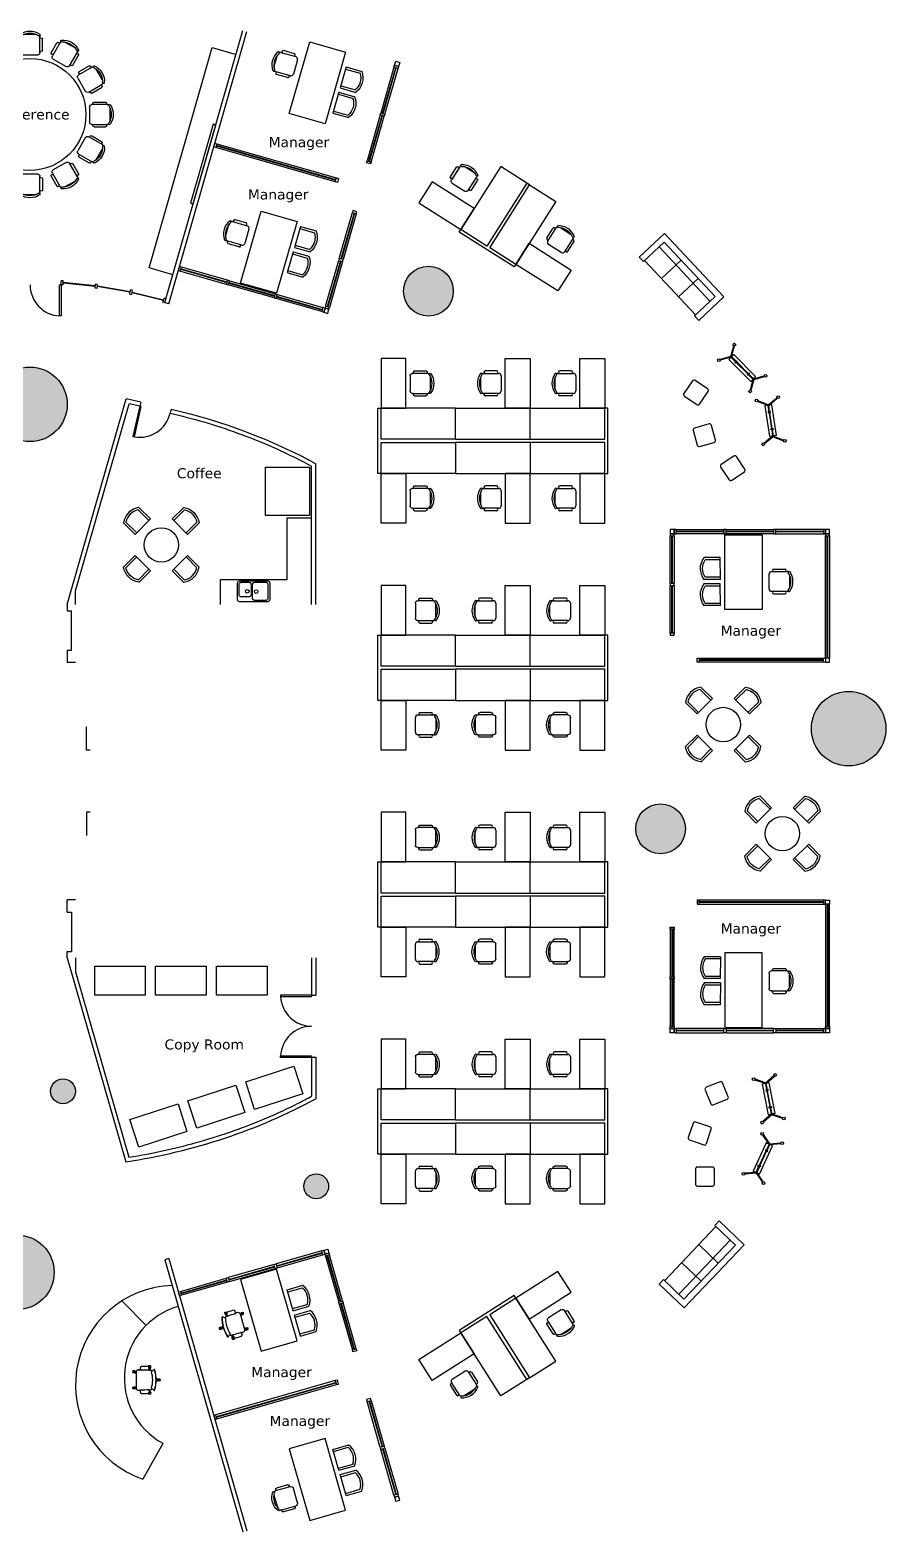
# Model space of a CAD drawing. Header units: inches. Extents: x -869 to 827, y -725 to 725.
# Drawn here: x 0 to 827, y -725 to 725 of the extents above; entities that cross this region are included whole.
import ezdxf
from ezdxf.enums import TextEntityAlignment as Align

# ---------------------------------------------------------------- set-up
doc = ezdxf.new("R2010")
doc.units = ezdxf.units.IN
doc.header["$LTSCALE"] = 48
doc.header["$MEASUREMENT"] = 0
doc.header["$PDMODE"] = 1
doc.layers.get('0').update_dxf_attribs({"linetype": 'CONTINUOUS'})
for name, color, linetype in [('A-door', 3, 'CONTINUOUS'), ('A-eqpt', 181, 'CONTINUOUS'), ('A-flor-patn', 5, 'CONTINUOUS'), ('A-FURN-HAWORTH-ATT', 7, 'CONTINUOUS'), ('A-FURN-P-SEAT', 12, 'CONTINUOUS'), ('A-FURN-P-SEAT-TEXT', 12, 'CONTINUOUS'), ('A-FURN-P-SEAT-TEXT2', 12, 'CONTINUOUS'), ('A-mlwk', 30, 'CONTINUOUS'), ('A-note', 7, 'CONTINUOUS'), ('A-plbg-fixt', 3, 'CONTINUOUS'), ('A-wall', 1, 'CONTINUOUS'), ('Equipment', 8, 'CONTINUOUS')]:
    doc.layers.add(name, color=color, linetype=linetype)
for name, color, linetype, true_color in [('A-flor-fill', 7, 'CONTINUOUS', 0xe8eafd), ('A-furn', 7, 'CONTINUOUS', 0x007300), ('A-furn-glass', 7, 'CONTINUOUS', 0x009494), ('A-furn-syst', 7, 'CONTINUOUS', 0x850000)]:
    doc.layers.add(name, color=color, linetype=linetype, true_color=true_color)
doc.styles.add('0', font='TXT.SHX')
doc.styles.get("Standard").update_dxf_attribs({"font": 'verdana.ttf'})
doc.styles.add('Title', font='verdana.ttf')

# ---------------------------------------------------------------- blocks, each defined once
blk = doc.blocks.new('OfficeChair')
at = {"color": 0}
for p, q in [((-12, 4.4), (-12, 15.4)), ((-9.6, 2.4), (-9.6, 17.4)), ((-6, 19.8), (6, 19.8)), ((9.6, 17.4), (9.6, 2.4)), ((12, 4.4), (12, 15.4)), ((7.2, 0), (-7.2, 0))]:
    blk.add_line(p, q, dxfattribs=at)
for centre, radius, start, end in [((-10.8, 15.4), 1.2, 0, 180), ((-8.9, 19.2), 0.863, 126.1745, 306.1745), ((-7.2, 17.4), 2.4, 153.7164, 180), ((0, 7), 16, 53.8255, 126.1745), ((0, 5.3), 15.7, 57.5758, 122.4242), ((8.9, 19.2), 0.863, 233.8255, 53.8255), ((7.2, 17.4), 2.4, 0, 26.2836), ((10.8, 15.4), 1.2, 0, 180), ((-10.8, 4.4), 1.2, 180, 0), ((-7.2, 2.4), 2.4, 180, 270), ((7.2, 2.4), 2.4, 270, 0), ((10.8, 4.4), 1.2, 180, 0)]:
    blk.add_arc(centre, radius, start, end, dxfattribs=at)
blk = doc.blocks.new('CoffeeChair')
at = {"linetype": 'Continuous'}
for p, q in [((-10.5, 0), (-10.5, 15.8)), ((-8.4, 0), (-8.4, 14.7)), ((8.4, 0), (8.4, 14.7)), ((10.5, 0), (10.5, 15.8)), ((10.5, 0), (-10.5, 0))]:
    blk.add_line(p, q, dxfattribs=at)
for radius, start, end in [(17.5, 53.2508, 126.7494), (15.4, 57.0637, 122.9369)]:
    blk.add_arc((0, 1.7), radius, start, end, dxfattribs=at)
blk = doc.blocks.new('Sink')
for points in [[(-13, 20.5), (13, 20.5), (13.6, 20.4), (14.2, 20.2), (14.8, 19.8), (15.2, 19.2), (15.4, 18.6), (15.5, 18), (15.5, 2.5), (15.4, 1.9), (15.2, 1.2), (14.8, 0.7), (14.2, 0.3), (13.6, 0.1), (13, 0), (-13, 0), (-13.6, 0.1), (-14.2, 0.3), (-14.8, 0.7), (-15.2, 1.2), (-15.4, 1.9), (-15.5, 2.5), (-15.5, 18), (-15.4, 18.6), (-15.2, 19.2), (-14.8, 19.8), (-14.2, 20.2), (-13.6, 20.4), (-13, 20.5)], [(-11.8, 19), (-1, 19), (-0.5, 18.9), (0, 18.7), (0.4, 18.4), (0.7, 18), (0.9, 17.5), (1, 17), (1, 3.5), (0.9, 3), (0.7, 2.5), (0.4, 2.1), (0, 1.8), (-0.5, 1.6), (-1, 1.5), (-11.8, 1.5), (-12.3, 1.6), (-12.8, 1.8), (-13.2, 2.1), (-13.5, 2.5), (-13.7, 3), (-13.8, 3.5), (-13.8, 17), (-13.7, 17.5), (-13.5, 18), (-13.2, 18.4), (-12.8, 18.7), (-12.3, 18.9), (-11.8, 19)], [(4.5, 15.5), (12, 15.5), (12.5, 15.4), (13, 15.2), (13.4, 14.9), (13.7, 14.5), (13.9, 14), (14, 13.5), (14, 3.5), (13.9, 3), (13.7, 2.5), (13.4, 2.1), (13, 1.8), (12.5, 1.6), (12, 1.5), (4.5, 1.5), (4, 1.6), (3.5, 1.8), (3.1, 2.1), (2.8, 2.5), (2.6, 3), (2.5, 3.5), (2.5, 13.5), (2.6, 14), (2.8, 14.5), (3.1, 14.9), (3.5, 15.2), (4, 15.4), (4.5, 15.5)]]:
    blk.add_lwpolyline(points)
for centre in [(-2.5, 10.5), (6.2, 10.2)]:
    blk.add_circle(centre, 1.75)
blk = doc.blocks.new('*U11')
at = {"layer": 'A-furn', "xscale": -1}
blk.add_blockref('OfficeChair', (0, -11.5), dxfattribs=at)
blk = doc.blocks.new('*U12')
at = {"layer": 'A-wall', "color": 0, "linetype": 'ByBlock', "lineweight": -2, "transparency": 16777216}
for p, rotation in [((-34.5, 703.3), 29.99999999999999), ((34.5, 703.3), 329.9999999999999), ((-59.8, 678.1), 59.99999999999999), ((59.8, 678.1), 299.9999999999999), ((-69, 643.6), 90), ((69, 643.6), 270), ((-59.8, 609.1), 120), ((59.8, 609.1), 240), ((-34.5, 583.8), 150), ((34.5, 583.8), 210), ((0, 574.6), 180)]:
    blk.add_blockref('*U11', p, dxfattribs=dict(at, rotation=rotation))
blk.add_blockref('*U11', (0, 712.6), dxfattribs=at)
blk = doc.blocks.new('Sofa2')
at = {"linetype": 'Continuous'}
for p, q in [((-36, -34), (-36, -6.6)), ((-36, -13.4), (36, -13.4)), ((-12, -32.4), (-12, -6.6)), ((12, -32.4), (12, -6.6)), ((36, -34), (36, -6.6)), ((-36, -32.4), (36, -32.4))]:
    blk.add_line(p, q, dxfattribs=at)
blk.add_line((-36, -6.6), (36, -6.6))
blk.add_lwpolyline([(-36, -34), (-42, -34), (-42, -0.6), (42, -0.6), (42, -34), (36, -34)], dxfattribs=at)
blk = doc.blocks.new('TaskChair')
at = {"layer": 'A-FURN-P-SEAT'}
for p, q in [((-13.7, 0.8), (-13.6, 0.9)), ((-13.7, 0.8), (-13.7, 0.6)), ((-13.6, 0.9), (-11.5, 0.9)), ((-12.5, 0.5), (-11, 0.6)), ((-11.5, 0.9), (-11.4, 0.8)), ((-11.4, 0.8), (-11.4, 0.6)), ((-4.6, 13.4), (-4.4, 13.6)), ((-4.6, 13.4), (-4.6, 13.2)), ((-4.6, 11.8), (-4.6, 12)), ((-4.6, 11.8), (-4.4, 11.7)), ((-4.4, 13.6), (-2.3, 13.6)), ((-4.4, 11.7), (-4.4, 11.7)), ((-4.4, 11.7), (-3.8, 10)), ((-2.9, 9.4), (-4.1, 9.4)), ((-3.7, 10.8), (-3.8, 10.5)), ((-2.2, 13), (-3.4, 13)), ((-2.2, 12.9), (-3.4, 12.9)), ((-2.7, 12.3), (-3.4, 12.3)), ((-2.7, 12.2), (-3.4, 12.2)), ((-3.3, 12.1), (-3.2, 11.6)), ((-3.2, 11.7), (-2.9, 11.7)), ((-2.3, 13.6), (-2.2, 13.4)), ((-2.2, 13.4), (-2.2, 13)), ((-2.2, 13), (-2.2, 13)), ((-2.2, 12.9), (-2.2, 12.8)), ((7.2, 9.9), (5.2, 9.8)), ((5.4, 12.1), (5.4, 10.4)), ((9.8, 7.8), (9.5, 7.6)), ((9.5, -7.7), (9.5, 7.7)), ((10.5, 6.9), (9.5, 6.2)), ((10.3, 8.6), (10.4, 8.7)), ((10.3, 8.6), (10.3, 8.4)), ((10.4, 8.7), (12.5, 8.7)), ((10.4, 6.8), (12.5, 6.8)), ((12.6, 8.2), (11.4, 8.2)), ((12.6, 8.1), (11.4, 8.1)), ((12.6, 7.5), (11.4, 7.5)), ((12.6, 7.4), (11.4, 7.4)), ((12.5, 8.7), (12.6, 8.6)), ((12.5, 6.8), (12.6, 7)), ((12.6, 8.6), (12.6, 8.2)), ((12.6, 8.2), (12.6, 8.2)), ((12.6, 8.1), (12.6, 7.5)), ((12.6, 7), (12.6, 7.4)), ((12.6, 7.4), (12.6, 7.4)), ((-13.7, -0.8), (-13.7, -0.6)), ((-13.7, -0.8), (-13.6, -0.9)), ((-13.6, -0.9), (-11.5, -0.9)), ((-12.5, -0.6), (-11, -0.6)), ((-11.5, -0.9), (-11.4, -0.8)), ((-11.4, -0.8), (-11.4, -0.6)), ((-4.6, -11.8), (-4.4, -11.7)), ((-4.6, -11.8), (-4.6, -12)), ((-4.6, -13.4), (-4.6, -13.2)), ((-4.6, -13.4), (-4.4, -13.6)), ((-4.4, -11.7), (-3.8, -10)), ((-4.4, -11.7), (-4.4, -11.7)), ((-4.4, -13.6), (-2.3, -13.6)), ((-2.9, -9.4), (-4.1, -9.4)), ((-3.7, -10.8), (-3.8, -10.5)), ((-2.7, -12.2), (-3.4, -12.2)), ((-2.7, -12.3), (-3.4, -12.3)), ((-2.2, -12.9), (-3.4, -12.9)), ((-2.2, -13), (-3.4, -13)), ((-3.3, -12.1), (-3.2, -11.6)), ((-3.2, -11.7), (-2.9, -11.7)), ((-2.3, -13.6), (-2.2, -13.4)), ((-2.2, -12.9), (-2.2, -12.8)), ((-2.2, -13), (-2.2, -13)), ((-2.2, -13.4), (-2.2, -13)), ((7.2, -9.9), (5.2, -9.8)), ((5.4, -10.4), (5.4, -12.1)), ((10.5, -6.9), (9.5, -6.2)), ((9.8, -7.8), (9.5, -7.6)), ((10.3, -8.6), (10.3, -8.4)), ((10.3, -8.6), (10.4, -8.7)), ((10.4, -6.8), (12.5, -6.8)), ((10.4, -8.7), (12.5, -8.7)), ((12.6, -7.4), (11.4, -7.4)), ((12.6, -7.5), (11.4, -7.5)), ((12.6, -8.1), (11.4, -8.1)), ((12.6, -8.2), (11.4, -8.2)), ((12.5, -6.8), (12.6, -7)), ((12.5, -8.7), (12.6, -8.6)), ((12.6, -7), (12.6, -7.4)), ((12.6, -7.4), (12.6, -7.4)), ((12.6, -8.1), (12.6, -7.5)), ((12.6, -8.2), (12.6, -8.2)), ((12.6, -8.6), (12.6, -8.2))]:
    blk.add_line(p, q, dxfattribs=at)
for points in [[(-10, 1), (-11, 0.9), (-11, -0.9), (-10, -1)], [(-3.1, 9.9), (-2.7, 12.2)], [(-3.1, -9.9), (-2.7, -12.2)]]:
    blk.add_lwpolyline(points, dxfattribs=at)
for centre, radius, start, end in [((-13.3, 0), 0.752, 58.5325, 301.4675), ((-12.5, 1.3), 0.789, 243.2846, 269.7905), ((21.5, 0), 31.5, 161.9963, 198.0037), ((21.5, 0), 31.3, 161.9963, 198.0037), ((-8, 9.6), 0.437, 55.3732, 158.8961), ((-7.8, 9.5), 0.437, 88.6193, 158.8961), ((-14, 0), 11.7, 43.2376, 57.9475), ((20.8, 0), 27.3, 163.2048, 196.7952), ((-4, 7.1), 2.36, 92.6028, 144.0692), ((-5.9, 7.6), 0.601, 24.3962, 43.0317), ((-4.1, 12.6), 0.752, 346.5325, 229.4675), ((-5.1, 11.5), 0.789, 18.2096, 44.7154), ((5.2, 8.3), 9.19, 166.2418, 172.873), ((-2.4, 10.5), 1.26, 105.413, 166.2418), ((-2.6, 12.3), 0.789, 171.2846, 197.7904), ((-2.7, 9.8), 0.477, 170.3812, 272.3532), ((-1.9, 12.1), 0.77, 93.9245, 168.6077), ((3.7, -207.7), 217.1, 89.7848, 91.6781), ((1.9, -20.1), 33.2, 85.0872, 96.6444), ((4.5, 10.3), 0.873, 269.0603, 4.9502), ((4.6, 12.1), 0.793, 353.9872, 84.9554), ((7.2, 7.6), 2.25, 2.1735, 92.4191), ((9.3, 8.4), 0.789, 306.2096, 332.7154), ((10.7, 7.8), 0.752, 274.5325, 157.4675), ((10.9, 6.3), 0.789, 99.2846, 125.7904), ((-12.5, -1.4), 0.789, 90.2096, 116.7154), ((-8, -9.6), 0.437, 201.1039, 304.6268), ((-7.8, -9.5), 0.437, 201.1039, 271.3806), ((-14, 0), 11.7, 302.0525, 316.7624), ((-4, -7), 2.36, 216.272, 267.3972), ((-5.9, -7.6), 0.601, 316.9683, 335.6038), ((-4.1, -12.6), 0.752, 130.5325, 13.4675), ((-5.1, -11.5), 0.789, 315.2846, 341.7905), ((5.2, -8.3), 9.19, 187.127, 193.7582), ((-2.4, -10.5), 1.26, 193.7582, 254.5871), ((-2.6, -12.3), 0.789, 162.2096, 188.7154), ((-2.7, -9.8), 0.477, 87.6468, 189.6188), ((3.7, 207.7), 217.1, 268.3219, 270.2152), ((-1.9, -12.1), 0.77, 191.3923, 266.0755), ((1.9, 20.1), 33.2, 263.3556, 274.9128), ((4.5, -10.3), 0.873, 355.0498, 90.9397), ((4.6, -12.1), 0.793, 275.0446, 6.0128), ((7.2, -7.6), 2.25, 267.5809, 357.8265), ((9.3, -8.4), 0.789, 27.2846, 53.7904), ((10.7, -7.8), 0.752, 202.5325, 85.4675), ((10.9, -6.3), 0.789, 234.2096, 260.7154)]:
    blk.add_arc(centre, radius, start, end, dxfattribs=at)
blk.add_point((0, 0), dxfattribs=at)
at = {"layer": 'A-FURN-HAWORTH-ATT', "flags": 1}
for tag, height, p in [('PSMC', 1, (0, 0)), ('HAWMC', 0.1, (0, 0)), ('PSON', 1, (0, -3.3)), ('PSQT', 1, (0, -5)), ('PSPN', 1, (0, -1.7)), ('PST1', 1, (0, -6.7)), ('PST2', 1, (0, -8.3)), ('HAWPN', 0.1, (0, -0.2))]:
    blk.add_attdef(tag, text='', height=height, dxfattribs=at).set_placement(p, align=Align.TOP_CENTER)
at = {"layer": 'A-FURN-P-SEAT-TEXT', "style": '0', "width": 0.55, "flags": 8}
blk.add_attdef('ITEXT', text='', height=4, dxfattribs=at).set_placement((0, 0), align=Align.MIDDLE_CENTER)
at = {"layer": 'A-FURN-P-SEAT-TEXT2', "style": '0', "width": 0.55, "flags": 8}
blk.add_attdef('ITEXT2', text='', height=4, dxfattribs=at).set_placement((0, 0), align=Align.MIDDLE_CENTER)

msp = doc.modelspace()

# ---------------------------------------------------------------- hatches: boundary and pattern name
at = {"layer": 'A-flor-fill'}
h = msp.add_hatch(color=256, dxfattribs=at)
h.dxf.hatch_style = 1
h.paths.add_polyline_path([(408.8, 473, 1), (360.8, 473, 1)])
h.paths.add_polyline_path([(754.5, 50.7, 1), (826.5, 50.7, 1)])
h.paths.add_polyline_path([(632.9, -46, 1), (584.9, -46, 1)])
h.paths.add_polyline_path([(36, 363.8, 1), (-36, 363.8, 1)])
h.paths.add_polyline_path([(43.9, -299.3, 1), (19.9, -299.3, 1)])
h.paths.add_polyline_path([(288.4, -391, 1), (264.4, -391, 1)])
h.paths.add_polyline_path([(23.4, -474.1, 1), (-48.6, -474.1, 1)])
h.paths.add_polyline_path([(-383.4, -316.3, 1), (-431.4, -316.3, 1)])
h.paths.add_polyline_path([(-449.1, -269.7, 1), (-473.1, -269.7, 1)])
h.paths.add_polyline_path([(-414.5, 305.6, 1), (-438.5, 305.6, 1)])
h.paths.add_polyline_path([(-515.7, 264.2, 1), (-443.7, 264.2, 1)])

# ---------------------------------------------------------------- linework, layer by layer
at = {"layer": 'A-door'}
for points in [[(30.1, 449.1), (28.6, 449.1), (28.6, 479.1), (30.1, 479.1)], [(99.3, 332.8), (100.8, 332.4), (107.5, 361.7), (106.1, 362)], [(242, -206.5), (242, -208), (272, -208), (272, -206.5)], [(242, -266.6), (242, -265.1), (272, -265.1), (272, -266.6)]]:
    msp.add_lwpolyline(points, close=True, dxfattribs=at)
for centre, start, end in [((30.1, 479.1), 180, 267.1376), ((106.1, 362), 259.8729, 347.0104), ((272, -206.5), 182.8477, 269.9853), ((272, -266.6), 90.0147, 177.1523)]:
    msp.add_arc(centre, 30, start, end, dxfattribs=at)
at = {"layer": 'A-eqpt'}
msp.add_lwpolyline([(270, 256.6), (227.3, 256.6), (227.3, 303), (270, 303)], close=True, dxfattribs=at)
at = {"layer": 'A-flor-patn'}
for centre, radius in [((384.8, 473), 24), ((0, 363.8), 36), ((790.5, 50.7), 36), ((608.9, -46), 24), ((31.9, -299.3), 12), ((276.4, -391), 12), ((-12.6, -474.1), 36)]:
    msp.add_circle(centre, radius, dxfattribs=at)
at = {"layer": 'A-furn'}
for p, q in [((454.6, 593.4), (416, 532.6)), ((479.9, 577.4), (454.6, 593.4)), ((479.9, 577.4), (454.6, 593.4)), ((482.5, 575.8), (507.8, 559.7)), ((482.5, 575.8), (507.8, 559.7)), ((507.8, 559.7), (469.2, 498.9)), ((676.7, 410), (666.3, 407.2)), ((676.9, 409.2), (666.5, 406.5)), ((679.5, 411.9), (674.7, 407.1)), ((674.7, 407.1), (696, 385.9)), ((676.7, 410), (679.5, 420.3)), ((677.4, 409.8), (676.9, 409.2)), ((676.9, 409.2), (681.2, 404.8)), ((677.4, 409.8), (680.2, 420.1)), ((681.8, 405.4), (677.4, 409.8)), ((700.7, 390.7), (679.5, 411.9)), ((682, 404.1), (693, 393.1)), ((693.5, 393.6), (682.5, 404.7)), ((693.7, 392.4), (698.1, 388)), ((698.6, 388.5), (694.2, 392.9)), ((698.1, 388), (695.3, 377.6)), ((700.7, 390.7), (696, 385.9)), ((698.8, 387.8), (696, 377.4)), ((698.1, 388), (698.6, 388.5)), ((698.6, 388.5), (709, 391.3)), ((698.8, 387.8), (709.2, 390.6)), ((712.5, 362.7), (702.5, 366.6)), ((712.8, 363.4), (702.8, 367.3)), ((716.2, 363.3), (709.6, 362.2)), ((713.3, 362.8), (712.5, 362.7)), ((712.5, 362.7), (713.5, 356.6)), ((712.8, 363.4), (721.2, 370.1)), ((713.3, 362.8), (721.6, 369.6)), ((714.2, 356.7), (713.3, 362.8)), ((720.9, 333.6), (716.2, 363.3)), ((411, 360), (339, 360)), ((411, 360), (483, 360)), ((411, 330), (411, 360)), ((411, 330), (411, 360)), ((483, 360), (555, 360)), ((483, 330), (483, 360)), ((709.6, 362.2), (714.2, 332.6)), ((713.6, 355.6), (716, 340.2)), ((716.8, 340.3), (714.4, 355.7)), ((720.9, 333.6), (714.2, 332.6)), ((716.2, 339.2), (717.1, 333.1)), ((717.9, 333.2), (716.9, 339.3)), ((411, 327), (411, 297)), ((411, 327), (411, 297)), ((483, 327), (483, 297)), ((717.1, 333.1), (708.8, 326.3)), ((717.6, 332.5), (709.3, 325.7)), ((717.1, 333.1), (717.9, 333.2)), ((717.6, 332.5), (727.6, 328.6)), ((717.9, 333.2), (727.9, 329.3)), ((411, 297), (339, 297)), ((411, 297), (483, 297)), ((483, 297), (555, 297)), ((411, 141), (339, 141)), ((411, 111), (411, 141)), ((411, 111), (411, 141)), ((411, 141), (483, 141)), ((483, 141), (555, 141)), ((483, 111), (483, 141)), ((411, 108), (411, 78)), ((411, 108), (411, 78)), ((483, 108), (483, 78)), ((411, 78), (339, 78)), ((411, 78), (483, 78)), ((483, 78), (555, 78)), ((411, -78), (339, -78)), ((411, -108), (411, -78)), ((411, -108), (411, -78)), ((411, -78), (483, -78)), ((483, -78), (555, -78)), ((483, -108), (483, -78)), ((411, -111), (411, -141)), ((411, -111), (411, -141)), ((483, -111), (483, -141)), ((411, -141), (339, -141)), ((411, -141), (483, -141)), ((483, -141), (555, -141)), ((710.1, -291.9), (699.9, -288.5)), ((710.3, -291.2), (700.2, -287.8)), ((710.3, -291.2), (718.4, -284.2)), ((710.8, -291.8), (718.9, -284.8)), ((411, -297), (339, -297)), ((411, -327), (411, -297)), ((411, -327), (411, -297)), ((411, -297), (483, -297)), ((483, -297), (555, -297)), ((483, -327), (483, -297)), ((713.8, -291.2), (707.1, -292.5)), ((707.1, -292.5), (712.9, -322)), ((710.8, -291.8), (710.1, -291.9)), ((710.1, -291.9), (711.3, -298)), ((712, -297.9), (710.8, -291.8)), ((711.5, -299), (714.4, -314.3)), ((715.2, -314.2), (712.2, -298.9)), ((719.5, -320.7), (713.8, -291.2)), ((714.6, -315.3), (715.8, -321.4)), ((716.6, -321.2), (715.4, -315.2)), ((411, -330), (411, -360)), ((411, -330), (411, -360)), ((483, -330), (483, -360)), ((715.8, -321.4), (707.7, -328.4)), ((716.3, -322), (708.2, -329)), ((719.5, -320.7), (712.9, -322)), ((715.8, -321.4), (716.6, -321.2)), ((716.3, -322), (726.5, -325.4)), ((716.6, -321.2), (726.7, -324.7)), ((713.7, -350.4), (707.5, -341.6)), ((714.3, -350), (708.2, -341.2)), ((411, -360), (339, -360)), ((411, -360), (483, -360)), ((483, -360), (555, -360)), ((711, -349.2), (698.3, -376.3)), ((710.6, -357), (704, -371.1)), ((704.4, -379.2), (717.1, -352)), ((704.7, -371.4), (711.3, -357.3)), ((717.1, -352), (711, -349.2)), ((713.7, -350.4), (711.1, -356.1)), ((711.8, -356.4), (714.4, -350.8)), ((714.4, -350.8), (713.7, -350.4)), ((714.3, -350), (725, -349.1)), ((714.4, -350.8), (725.1, -349.8)), ((704.4, -379.2), (698.3, -376.3)), ((703.6, -372), (701, -377.6)), ((701.7, -377.9), (704.3, -372.3)), ((701, -377.6), (690.3, -378.5)), ((701.1, -378.4), (690.4, -379.3)), ((701, -377.6), (701.7, -377.9)), ((701.1, -378.4), (707.2, -387.2)), ((701.7, -377.9), (707.8, -386.7)), ((112.2, -525.3), (88.6, -501.7)), ((507.8, -559.7), (469.2, -498.9)), ((454.6, -593.4), (416, -532.6)), ((482.5, -575.8), (507.8, -559.7)), ((482.5, -575.8), (507.8, -559.7)), ((479.9, -577.4), (454.6, -593.4)), ((479.9, -577.4), (454.6, -593.4)), ((128.2, -639.2), (109, -673.7))]:
    msp.add_line(p, q, dxfattribs=at)
for points in [[(270.1, 713.6), (304.7, 703.7), (284.9, 634.5), (250.2, 644.4)], [(428.9, 552.9), (388.3, 578.6), (375.5, 558.4), (416, 532.6)], [(223.3, 550.2), (257.9, 540.2), (238, 471), (203.4, 480.9)], [(482.1, 519.2), (522.6, 493.4), (509.7, 473.2), (469.2, 498.9)], [(363, 360), (363, 408), (339, 408), (339, 360)], [(459, 360), (459, 408), (483, 408), (483, 360)], [(531, 360), (531, 408), (555, 408), (555, 360)], [(683, 405.2), (682.3, 405.9), (680.7, 404.3), (681.4, 403.6)], [(694, 394.2), (694.8, 393.5), (693.2, 391.9), (692.4, 392.6)], [(715.1, 355.8), (715, 356.8), (712.7, 356.5), (712.9, 355.5)], [(717.5, 340.4), (717.7, 339.4), (715.4, 339.1), (715.3, 340.1)], [(363, 297), (363, 249), (339, 249), (339, 297)], [(459, 297), (459, 249), (483, 249), (483, 297)], [(531, 297), (531, 249), (555, 249), (555, 297)], [(707.1, 165.8), (671.1, 165.8), (671.1, 237.8), (707.1, 237.8)], [(363, 141), (363, 189), (339, 189), (339, 141)], [(459, 141), (459, 189), (483, 189), (483, 141)], [(531, 141), (531, 189), (555, 189), (555, 141)], [(363, 78), (363, 30), (339, 30), (339, 78)], [(459, 78), (459, 30), (483, 30), (483, 78)], [(531, 78), (531, 30), (555, 30), (555, 78)], [(363, -78), (363, -30), (339, -30), (339, -78)], [(459, -78), (459, -30), (483, -30), (483, -78)], [(531, -78), (531, -30), (555, -30), (555, -78)], [(363, -141), (363, -189), (339, -189), (339, -141)], [(459, -141), (459, -189), (483, -189), (483, -141)], [(531, -141), (531, -189), (555, -189), (555, -141)], [(707.1, -165.8), (671.1, -165.8), (671.1, -237.8), (707.1, -237.8)], [(363, -297), (363, -249), (339, -249), (339, -297)], [(459, -297), (459, -249), (483, -249), (483, -297)], [(531, -297), (531, -249), (555, -249), (555, -297)], [(712.9, -298.7), (712.7, -297.7), (710.5, -298.2), (710.7, -299.2)], [(715.9, -314), (716.1, -315), (713.9, -315.5), (713.7, -314.5)], [(363, -360), (363, -408), (339, -408), (339, -360)], [(459, -360), (459, -408), (483, -408), (483, -360)], [(531, -360), (531, -408), (555, -408), (555, -360)], [(712, -357.6), (712.4, -356.7), (710.4, -355.7), (710, -356.7)], [(705.4, -371.7), (705, -372.6), (702.9, -371.7), (703.4, -370.8)], [(223.3, -550.2), (257.9, -540.3), (238, -471.1), (203.4, -481)], [(482.1, -519.2), (522.6, -493.4), (509.7, -473.2), (469.2, -498.9)], [(428.9, -552.9), (388.3, -578.6), (375.5, -558.4), (416, -532.6)], [(270.1, -713.7), (304.7, -703.7), (284.9, -634.5), (250.2, -644.4)]]:
    msp.add_lwpolyline(points, close=True, dxfattribs=at)
at = {"layer": 'A-furn', "flags": 128}
for points in [[(631.9, 371.8), (644, 363.5, 0.414214), (646.6, 364), (654.8, 376.2, 0.414214), (654.3, 378.7), (642.2, 386.9, 0.414214), (639.6, 386.4), (631.4, 374.3, 0.414214)], [(646.5, 323.2), (660.6, 327.1, 0.414214), (661.9, 329.3), (658.1, 343.5, 0.414214), (655.8, 344.8), (641.7, 340.9, 0.414214), (640.4, 338.7), (644.2, 324.5, 0.414214)], [(677.6, 290.5), (689.8, 298.7, 0.414214), (690.3, 301.2), (682.1, 313.4, 0.414214), (679.5, 313.9), (667.4, 305.7, 0.414214), (666.9, 303.2), (675.1, 291, 0.414214)], [(651.8, -297.9), (657.3, -311.5, 0.414214), (659.7, -312.5), (673.3, -307.1, 0.414214), (674.3, -304.7), (668.8, -291.1, 0.414214), (666.4, -290.1), (652.8, -295.5, 0.414214)], [(636.8, -346.3), (650.7, -351.1, 0.414214), (653.1, -349.9), (657.8, -336, 0.414214), (656.6, -333.7), (642.8, -329, 0.414214), (640.4, -330.1), (635.7, -344, 0.414214)], [(644.4, -390.9), (659.1, -390.9, 0.414214), (660.9, -389.1), (660.9, -374.4, 0.414214), (659.1, -372.6), (644.4, -372.6, 0.414214), (642.6, -374.4), (642.6, -389.1, 0.414214)]]:
    msp.add_lwpolyline(points, format="xyb", close=True, dxfattribs=at)
at = {"layer": 'A-furn'}
for centre, radius in [((0, 643.6), 54), ((680.1, 421.4), 1.32), ((665.2, 406.5), 1.32), ((710.3, 391.3), 1.32), ((695.3, 376.3), 1.32), ((701.5, 367.4), 1.32), ((722.4, 370.6), 1.32), ((708, 325.2), 1.32), ((728.9, 328.5), 1.32), ((698.8, -287.7), 1.32), ((719.6, -283.6), 1.32), ((707, -329.6), 1.32), ((727.8, -325.5), 1.32), ((707.1, -340.4), 1.32), ((726.3, -349.4), 1.32), ((689.1, -379), 1.32), ((708.2, -388), 1.32)]:
    msp.add_circle(centre, radius, dxfattribs=at)
for centre, radius, start, end in [((140, -582.8), 96, 91.5088, 251.1683), ((163.1, -576.2), 72, 105.9863, 240.9863)]:
    msp.add_arc(centre, radius, start, end, dxfattribs=at)
at = {"layer": 'A-furn-glass'}
for p, q in [((340.5, 644.5), (353.2, 688.7)), ((341, 644.4), (353.7, 688.6)), ((327.3, 598.4), (340, 642.6)), ((327.8, 598.2), (340.5, 642.5)), ((180, 613.3), (295.3, 580.2)), ((180.1, 613.8), (295.5, 580.7)), ((313, 548.4), (300.3, 504.2)), ((313.5, 548.2), (300.8, 504)), ((145.8, 494.1), (190, 481.4)), ((146, 494.6), (190.2, 481.9)), ((299.8, 502.2), (287.1, 458)), ((300.2, 502.1), (287.6, 457.9)), ((63.1, 478.1), (32, 481.3)), ((63, 477.6), (32, 480.8)), ((192, 480.9), (236.2, 468.2)), ((192.1, 481.3), (236.3, 468.7)), ((96.7, 472), (65, 477.4)), ((96.8, 472.4), (65.1, 477.9)), ((98.7, 471.6), (128.9, 464.2)), ((98.8, 472), (129, 464.7)), ((238.1, 467.6), (282.3, 455)), ((238.2, 468.1), (282.5, 455.4)), ((619.9, 190.8), (619.9, 236.8)), ((620.4, 190.8), (620.4, 236.8)), ((670.1, 241.1), (624.1, 241.1)), ((670.1, 240.6), (624.1, 240.6)), ((718.1, 241.1), (672.1, 241.1)), ((718.1, 240.6), (672.1, 240.6)), ((766.1, 241.1), (720.1, 241.1)), ((766.1, 240.6), (720.1, 240.6)), ((769.9, 118.8), (769.9, 236.8)), ((770.4, 118.8), (770.4, 236.8)), ((619.9, 142.8), (619.9, 188.8)), ((620.4, 142.8), (620.4, 188.8)), ((766.1, 117.1), (646.1, 117.1)), ((766.1, 116.6), (646.1, 116.6)), ((766.1, -116.6), (646.1, -116.6)), ((766.1, -117.1), (646.1, -117.1)), ((769.9, -118.8), (769.9, -236.8)), ((770.4, -118.8), (770.4, -236.8)), ((619.9, -142.8), (619.9, -188.8)), ((620.4, -142.8), (620.4, -188.8)), ((619.9, -190.8), (619.9, -236.8)), ((620.4, -190.8), (620.4, -236.8)), ((670.1, -240.6), (624.1, -240.6)), ((670.1, -241.1), (624.1, -241.1)), ((718.1, -240.6), (672.1, -240.6)), ((718.1, -241.1), (672.1, -241.1)), ((766.1, -240.6), (720.1, -240.6)), ((766.1, -241.1), (720.1, -241.1)), ((238.1, -467.7), (282.3, -455)), ((238.2, -468.2), (282.5, -455.5)), ((299.8, -502.3), (287.1, -458.1)), ((300.2, -502.2), (287.6, -458)), ((192, -480.9), (236.2, -468.3)), ((192.1, -481.4), (236.3, -468.7)), ((145.8, -494.1), (190, -481.5)), ((146, -494.6), (190.2, -482)), ((313, -548.5), (300.3, -504.2)), ((313.5, -548.3), (300.8, -504.1)), ((180, -613.3), (295.3, -580.3)), ((180.1, -613.8), (295.5, -580.8)), ((327.3, -598.4), (340, -642.7)), ((327.8, -598.3), (340.5, -642.5)), ((340.5, -644.6), (353.2, -688.8)), ((341, -644.4), (353.7, -688.7))]:
    msp.add_line(p, q, dxfattribs=at)
at = {"layer": 'A-furn-syst'}
for p, q in [((351.5, 689.2), (338.8, 645)), ((342.7, 643.9), (355.4, 688.1)), ((338.3, 643.1), (325.6, 598.9)), ((329.5, 597.7), (342.1, 642)), ((294.8, 578.5), (179.5, 611.6)), ((180.6, 615.4), (295.9, 582.4)), ((479.9, 577.4), (441.3, 516.6)), ((443.9, 515), (482.5, 575.8)), ((482.5, 575.8), (479.9, 577.4)), ((298.6, 504.6), (311.3, 548.9)), ((315.1, 547.8), (302.5, 503.5)), ((414.4, 530.1), (416, 532.6)), ((467.6, 496.4), (414.4, 530.1)), ((441.3, 516.6), (416, 532.6)), ((469.2, 498.9), (443.9, 515)), ((190.7, 483.6), (146.4, 496.2)), ((285.4, 458.5), (298.1, 502.7)), ((301.9, 501.6), (289.3, 457.4)), ((469.2, 498.9), (467.6, 496.4)), ((145.3, 492.4), (189.6, 479.7)), ((235.7, 466.5), (191.5, 479.2)), ((192.6, 483), (236.8, 470.3)), ((281.8, 453.3), (237.6, 465.9)), ((238.7, 469.8), (282.9, 457.1)), ((336, 297), (336, 360)), ((336, 360), (339, 360)), ((339, 330), (339, 360)), ((558, 360), (555, 360)), ((555, 330), (555, 360)), ((558, 297), (558, 360)), ((411, 330), (339, 330)), ((339, 297), (339, 327)), ((339, 327), (411, 327)), ((411, 330), (483, 330)), ((483, 327), (411, 327)), ((483, 330), (555, 330)), ((555, 327), (483, 327)), ((555, 297), (555, 327)), ((339, 297), (336, 297)), ((555, 297), (558, 297)), ((618.1, 190.8), (618.1, 236.8)), ((622.1, 236.8), (622.1, 190.8)), ((624.1, 242.8), (670.1, 242.8)), ((670.1, 238.8), (624.1, 238.8)), ((672.1, 242.8), (718.1, 242.8)), ((718.1, 238.8), (672.1, 238.8)), ((766.1, 242.8), (720.1, 242.8)), ((720.1, 238.8), (766.1, 238.8)), ((768.1, 118.8), (768.1, 236.8)), ((772.1, 236.8), (772.1, 118.8)), ((618.1, 142.8), (618.1, 188.8)), ((622.1, 188.8), (622.1, 142.8)), ((336, 78), (336, 141)), ((336, 141), (339, 141)), ((339, 111), (339, 141)), ((558, 141), (555, 141)), ((555, 111), (555, 141)), ((558, 78), (558, 141)), ((646.1, 118.8), (766.1, 118.8)), ((411, 111), (339, 111)), ((339, 78), (339, 108)), ((339, 108), (411, 108)), ((411, 111), (483, 111)), ((483, 108), (411, 108)), ((483, 111), (555, 111)), ((555, 108), (483, 108)), ((555, 78), (555, 108)), ((766.1, 114.8), (646.1, 114.8)), ((339, 78), (336, 78)), ((555, 78), (558, 78)), ((336, -141), (336, -78)), ((336, -78), (339, -78)), ((339, -108), (339, -78)), ((558, -78), (555, -78)), ((555, -108), (555, -78)), ((558, -141), (558, -78)), ((411, -108), (339, -108)), ((339, -141), (339, -111)), ((339, -111), (411, -111)), ((411, -108), (483, -108)), ((483, -111), (411, -111)), ((483, -108), (555, -108)), ((555, -111), (483, -111)), ((555, -141), (555, -111)), ((766.1, -114.8), (646.1, -114.8)), ((646.1, -118.8), (766.1, -118.8)), ((768.1, -118.8), (768.1, -236.8)), ((772.1, -236.8), (772.1, -118.8)), ((339, -141), (336, -141)), ((555, -141), (558, -141)), ((618.1, -142.8), (618.1, -188.8)), ((622.1, -188.8), (622.1, -142.8)), ((618.1, -190.8), (618.1, -236.8)), ((622.1, -236.8), (622.1, -190.8)), ((670.1, -238.8), (624.1, -238.8)), ((624.1, -242.8), (670.1, -242.8)), ((718.1, -238.8), (672.1, -238.8)), ((672.1, -242.8), (718.1, -242.8)), ((720.1, -238.8), (766.1, -238.8)), ((766.1, -242.8), (720.1, -242.8)), ((336, -360), (336, -297)), ((336, -297), (339, -297)), ((339, -327), (339, -297)), ((558, -297), (555, -297)), ((555, -327), (555, -297)), ((558, -360), (558, -297)), ((411, -327), (339, -327)), ((339, -360), (339, -330)), ((339, -330), (411, -330)), ((411, -327), (483, -327)), ((483, -330), (411, -330)), ((483, -327), (555, -327)), ((555, -330), (483, -330)), ((555, -360), (555, -330)), ((339, -360), (336, -360)), ((555, -360), (558, -360)), ((281.8, -453.4), (237.6, -466)), ((238.7, -469.9), (282.9, -457.2)), ((285.4, -458.6), (298.1, -502.8)), ((301.9, -501.7), (289.3, -457.5)), ((235.7, -466.6), (191.5, -479.2)), ((192.6, -483.1), (236.8, -470.4)), ((145.3, -492.5), (189.6, -479.8)), ((190.7, -483.6), (146.4, -496.3)), ((298.6, -504.7), (311.3, -548.9)), ((315.1, -547.8), (302.5, -503.6)), ((467.6, -496.4), (414.4, -530.1)), ((469.2, -498.9), (443.9, -515)), ((469.2, -498.9), (467.6, -496.4)), ((441.3, -516.6), (416, -532.6)), ((479.9, -577.4), (441.3, -516.6)), ((443.9, -515), (482.5, -575.8)), ((414.4, -530.1), (416, -532.6)), ((294.8, -578.6), (179.5, -611.7)), ((482.5, -575.8), (479.9, -577.4)), ((180.6, -615.5), (295.9, -582.5)), ((338.3, -643.1), (325.6, -598.9)), ((329.5, -597.8), (342.1, -642)), ((351.5, -689.3), (338.8, -645.1)), ((342.7, -644), (355.4, -688.2))]:
    msp.add_line(p, q, dxfattribs=at)
for points in [[(355.4, 688.1), (351.5, 689.2), (352.1, 691.1), (355.9, 690)], [(355.9, 690), (352.1, 691.1), (353.2, 695), (357, 693.9)], [(342.1, 642), (338.3, 643.1), (338.8, 645), (342.7, 643.9)], [(177.6, 612.1), (178.7, 616), (180.6, 615.4), (179.5, 611.6)], [(328.9, 595.8), (325.1, 596.9), (325.6, 598.9), (329.5, 597.7)], [(297.9, 581.8), (296.8, 578), (294.8, 578.5), (295.9, 582.4)], [(315.7, 549.7), (311.9, 550.8), (311.3, 548.9), (315.1, 547.8)], [(144.5, 496.8), (143.4, 492.9), (145.3, 492.4), (146.4, 496.2)], [(302.5, 503.5), (298.6, 504.6), (298.1, 502.7), (301.9, 501.6)], [(190.7, 483.6), (189.6, 479.7), (191.5, 479.2), (192.6, 483)], [(236.8, 470.3), (235.7, 466.5), (237.6, 465.9), (238.7, 469.8)], [(282.9, 457.1), (281.8, 453.3), (283.8, 452.7), (284.9, 456.6)], [(288.7, 455.5), (284.9, 456.6), (283.8, 452.7), (287.6, 451.6)], [(289.3, 457.4), (285.4, 458.5), (284.9, 456.6), (288.7, 455.5)], [(618.1, 238.8), (622.1, 238.8), (622.1, 242.8), (618.1, 242.8)], [(618.1, 236.8), (622.1, 236.8), (622.1, 238.8), (618.1, 238.8)], [(624.1, 238.8), (624.1, 242.8), (622.1, 242.8), (622.1, 238.8)], [(672.1, 238.8), (672.1, 242.8), (670.1, 242.8), (670.1, 238.8)], [(720.1, 238.8), (720.1, 242.8), (718.1, 242.8), (718.1, 238.8)], [(768.1, 238.8), (768.1, 242.8), (766.1, 242.8), (766.1, 238.8)], [(768.1, 238.8), (772.1, 238.8), (772.1, 242.8), (768.1, 242.8)], [(768.1, 236.8), (772.1, 236.8), (772.1, 238.8), (768.1, 238.8)], [(618.1, 188.8), (622.1, 188.8), (622.1, 190.8), (618.1, 190.8)], [(618.1, 140.8), (622.1, 140.8), (622.1, 142.8), (618.1, 142.8)], [(644.1, 114.8), (644.1, 118.8), (646.1, 118.8), (646.1, 114.8)], [(768.1, 118.8), (768.1, 114.8), (766.1, 114.8), (766.1, 118.8)], [(768.1, 114.8), (772.1, 114.8), (772.1, 118.8), (768.1, 118.8)], [(644.1, -114.8), (644.1, -118.8), (646.1, -118.8), (646.1, -114.8)], [(768.1, -118.8), (768.1, -114.8), (766.1, -114.8), (766.1, -118.8)], [(768.1, -114.8), (772.1, -114.8), (772.1, -118.8), (768.1, -118.8)], [(618.1, -140.8), (622.1, -140.8), (622.1, -142.8), (618.1, -142.8)], [(618.1, -188.8), (622.1, -188.8), (622.1, -190.8), (618.1, -190.8)], [(618.1, -236.8), (622.1, -236.8), (622.1, -238.8), (618.1, -238.8)], [(618.1, -238.8), (622.1, -238.8), (622.1, -242.8), (618.1, -242.8)], [(624.1, -238.8), (624.1, -242.8), (622.1, -242.8), (622.1, -238.8)], [(672.1, -238.8), (672.1, -242.8), (670.1, -242.8), (670.1, -238.8)], [(720.1, -238.8), (720.1, -242.8), (718.1, -242.8), (718.1, -238.8)], [(768.1, -238.8), (768.1, -242.8), (766.1, -242.8), (766.1, -238.8)], [(768.1, -236.8), (772.1, -236.8), (772.1, -238.8), (768.1, -238.8)], [(768.1, -238.8), (772.1, -238.8), (772.1, -242.8), (768.1, -242.8)], [(282.9, -457.2), (281.8, -453.4), (283.8, -452.8), (284.9, -456.6)], [(288.7, -455.5), (284.9, -456.6), (283.8, -452.8), (287.6, -451.7)], [(289.3, -457.5), (285.4, -458.6), (284.9, -456.6), (288.7, -455.5)], [(236.8, -470.4), (235.7, -466.6), (237.6, -466), (238.7, -469.9)], [(144.5, -496.9), (143.4, -493), (145.3, -492.5), (146.4, -496.3)], [(190.7, -483.6), (189.6, -479.8), (191.5, -479.2), (192.6, -483.1)], [(302.5, -503.6), (298.6, -504.7), (298.1, -502.8), (301.9, -501.7)], [(315.7, -549.8), (311.9, -550.9), (311.3, -548.9), (315.1, -547.8)], [(297.9, -581.9), (296.8, -578.1), (294.8, -578.6), (295.9, -582.5)], [(328.9, -595.9), (325.1, -597), (325.6, -598.9), (329.5, -597.8)], [(177.6, -612.2), (178.7, -616.1), (180.6, -615.5), (179.5, -611.7)], [(342.1, -642), (338.3, -643.1), (338.8, -645.1), (342.7, -644)], [(355.4, -688.2), (351.5, -689.3), (352.1, -691.2), (355.9, -690.1)], [(355.9, -690.1), (352.1, -691.2), (353.2, -695.1), (357, -694)]]:
    msp.add_lwpolyline(points, close=True, dxfattribs=at)
for centre in [(126.9, 228.1), (669.4, 54.7), (726.6, -50.6)]:
    msp.add_circle(centre, 16.6, dxfattribs=at)
at = {"layer": 'A-mlwk'}
for p, q in [((115, 495.5), (175.9, 708.3)), ((175.9, 708.3), (199, 701.6)), ((138.1, 488.9), (115, 495.5)), ((248, 253.8), (248, 194.5)), ((272, 253.8), (248, 253.8)), ((248, 194.5), (184, 194.5)), ((184, 170.5), (184, 194.5))]:
    msp.add_line(p, q, dxfattribs=at)
at = {"layer": 'A-wall'}
for p, q in [((130.4, 462), (205.6, 724.7)), ((134.2, 460.9), (209.5, 723.6)), ((30, 479.1), (30, 483.1)), ((30, 479.1), (30, 483.1)), ((32, 483.1), (30, 483.1)), ((32, 479.1), (30, 479.1)), ((32, 479.1), (32, 483.1)), ((62.9, 475.8), (63.2, 479.8)), ((65.2, 479.6), (63.2, 479.8)), ((64.9, 475.7), (65.2, 479.6)), ((64.9, 475.7), (62.9, 475.8)), ((96.4, 470.2), (97.2, 474.2)), ((96.4, 470.2), (98.3, 469.8)), ((99.1, 473.8), (97.2, 474.2)), ((98.3, 469.8), (99.1, 473.8)), ((128.4, 462.5), (129.5, 466.4)), ((131.5, 465.8), (129.5, 466.4)), ((134.2, 460.9), (128.4, 462.5)), ((36, 170.5), (92.9, 369.1)), ((44, 183.9), (95.7, 364.4)), ((107, 365.9), (92.9, 369.1)), ((106.1, 362), (95.7, 364.4)), ((107, 365.9), (106.1, 362)), ((136.2, 359.2), (135.3, 355.3)), ((276, 170.5), (276, 306.4)), ((272, 170.5), (272, 304.1)), ((44, 170.5), (44, 183.9)), ((36, 170.5), (36, 164.5)), ((36, 164.5), (40, 164.5)), ((40, 126.5), (40, 164.5)), ((36, 126.5), (40, 126.5)), ((36, 126.5), (36, 114.5)), ((44, 114.5), (36, 114.5)), ((54.5, 30), (54.5, 52.5)), ((58, 30), (54.5, 30)), ((54.5, -30), (54.5, -52.5)), ((58, -30), (54.5, -30)), ((44, -114.5), (36, -114.5)), ((36, -126.5), (36, -114.5)), ((36, -126.5), (40, -126.5)), ((40, -126.5), (40, -164.5)), ((36, -164.5), (40, -164.5)), ((36, -170.5), (36, -164.5)), ((36, -170.5), (92.5, -367.5)), ((44, -170.5), (44, -183.9)), ((272, -170.5), (272, -206.5)), ((276, -170.5), (276, -206.5)), ((44, -183.9), (95.4, -363)), ((272, -206.5), (276, -206.5)), ((271.9, -265.1), (271.9, -304.1)), ((272, -266.5), (276, -266.5)), ((275.9, -266.5), (275.9, -306.5)), ((134.2, -460.9), (130.4, -462)), ((130.4, -462), (205.6, -724.7)), ((134.2, -460.9), (209.5, -723.6))]:
    msp.add_line(p, q, dxfattribs=at)
at = {"layer": 'A-wall', "extrusion": (0, 0, -1)}
msp.add_ellipse((0.1, 0), major_axis=(480, 0), ratio=0.780188, start_param=11.283053, end_param=11.608067, dxfattribs=at)
at = {"layer": 'A-wall'}
msp.add_ellipse((0.1, 0), major_axis=(480, 0), ratio=0.780188, start_param=11.189269, end_param=11.607756, dxfattribs=at)
for points, knots in [([(135.3, 355.3), (146.3, 352.7), (157.2, 349.9), (189.9, 340.3), (211.3, 332.5), (245.6, 317.6), (259.1, 311.1), (272, 304.1)], [11.283053, 11.283053, 11.283053, 11.283053, 11.3553813, 11.3553813, 11.5032143, 11.5032143, 11.6027456, 11.6027456, 11.6027456, 11.6027456]), ([(95.4, -363), (107.3, -361.1), (119.2, -358.9), (153.6, -351.2), (175.7, -344.9), (218.6, -329.7), (239.3, -320.9), (263.4, -308.7), (267.7, -306.4), (271.9, -304.1)], [11.1967074, 11.1967074, 11.1967074, 11.1967074, 11.2734976, 11.2734976, 11.4216685, 11.4216685, 11.5698394, 11.5698394, 11.6024368, 11.6024368, 11.6024368, 11.6024368])]:
    msp.add_open_spline(points, degree=3, knots=knots, dxfattribs=at)
at = {"layer": 'Equipment'}
for p, q in [((180.1, -178.5), (228.9, -178.5)), ((180.1, -206.4), (180.1, -178.5)), ((228.9, -178.5), (228.9, -206.4)), ((228.9, -206.4), (180.1, -206.4))]:
    msp.add_line(p, q, dxfattribs=at)
for points in [[(154.9, 557.9), (157.6, 557.1), (179.5, 633.4), (176.9, 634.2)], [(62.6, -178.5), (111.4, -178.5), (111.4, -206.4), (62.6, -206.4)], [(121.3, -178.5), (170.1, -178.5), (170.1, -206.4), (121.3, -206.4)], [(208.3, -290.3), (254.7, -275.2), (263.4, -301.7), (216.9, -316.8)], [(152.4, -308.5), (198.8, -293.4), (207.5, -319.9), (161.1, -335)], [(96.6, -326.7), (143, -311.5), (151.6, -338.1), (105.2, -353.2)]]:
    msp.add_lwpolyline(points, close=True, dxfattribs=at)

# ---------------------------------------------------------------- block references
at = {"layer": 'A-furn'}
for name, p, rotation in [('OfficeChair', (256.3, 689.5), 74.0137364252801), ('OfficeChair', (209.5, 526.1), 74.01373642528083), ('OfficeChair', (506.9, 514.2), 327.6021574854453), ('Sofa2', (641.8, 498.6), 313.1374991562598), ('OfficeChair', (455, 384), 90.00000000000001), ('OfficeChair', (527, 384), 90.00000000000001), ('OfficeChair', (455, 273), 90.00000000000001), ('OfficeChair', (527, 273), 90.00000000000001), ('CoffeeChair', (109, 245.7, 2), 44.9996313227416), ('CoffeeChair', (144.8, 210.5, 2), 224.9996313227415), ('OfficeChair', (713.7, 192.8), 270.0586940214229), ('OfficeChair', (449.8, 164.6), 90.00000000000001), ('OfficeChair', (521.8, 164.6), 90.00000000000001), ('CoffeeChair', (651.5, 72.3, 2), 44.9996313227416), ('OfficeChair', (372.2, 54.4), 270), ('CoffeeChair', (687.3, 37.1, 2), 224.9996313227415), ('CoffeeChair', (708.7, -33, 2), 44.9996313227416), ('OfficeChair', (449.8, -54.4), 90.00000000000001), ('OfficeChair', (521.8, -54.4), 90.00000000000001), ('CoffeeChair', (744.5, -68.3, 2), 224.9996313227415), ('OfficeChair', (372.2, -164.6), 270), ('CoffeeChair', (666.6, -180), 89.94130597857705), ('CoffeeChair', (666.6, -205.3), 89.94130597857705), ('OfficeChair', (449.8, -273.4), 90.00000000000001), ('OfficeChair', (521.8, -273.4), 90.00000000000001), ('OfficeChair', (372.2, -383.6), 270), ('Sofa2', (661.1, -478.4), 226.4724752804209), ('CoffeeChair', (251.3, -501.1), 285.9862635747193), ('TaskChair', (196.2, -524.5), 16.32772676782604), ('CoffeeChair', (258.3, -525.5), 285.9862635747193), ('TaskChair', (112, -578), 180), ('OfficeChair', (413.8, -573.3), 212.3978425145548), ('CoffeeChair', (295.5, -655.1), 285.9862635747198), ('CoffeeChair', (302.4, -679.5), 285.9862635747198)]:
    msp.add_blockref(name, p, dxfattribs=dict(at, rotation=rotation))
at = {"layer": 'A-furn', "xscale": -1}
for name, p, rotation in [('CoffeeChair', (302.4, 679.4), 254.0137364252802), ('CoffeeChair', (295.5, 655), 254.0137364252802), ('OfficeChair', (413.8, 573.3), 327.6021574854453), ('CoffeeChair', (258.3, 525.4), 254.0137364252807), ('CoffeeChair', (251.3, 501), 254.0137364252807), ('OfficeChair', (367, 384), 270), ('OfficeChair', (367, 273), 270), ('CoffeeChair', (144.8, 245.7, 2), 315.0003686772585), ('CoffeeChair', (109, 210.5, 2), 135.0003686772584), ('CoffeeChair', (666.6, 205.3), 90.05869402142295), ('CoffeeChair', (666.6, 180), 90.05869402142295), ('OfficeChair', (372.2, 164.6), 270), ('CoffeeChair', (687.3, 72.3, 2), 315.0003686772585), ('OfficeChair', (449.8, 54.4), 90), ('OfficeChair', (521.8, 54.4), 90), ('CoffeeChair', (651.5, 37.1, 2), 135.0003686772584), ('CoffeeChair', (744.5, -33, 2), 315.0003686772585), ('OfficeChair', (372.2, -54.4), 270), ('CoffeeChair', (708.7, -68.3, 2), 135.0003686772584), ('OfficeChair', (449.8, -164.6), 90), ('OfficeChair', (521.8, -164.6), 90), ('OfficeChair', (713.7, -192.8), 269.9413059785771), ('OfficeChair', (372.2, -273.4), 270), ('OfficeChair', (449.8, -383.6), 90), ('OfficeChair', (521.8, -383.6), 90), ('OfficeChair', (506.9, -514.2), 212.3978425145548), ('OfficeChair', (256.3, -689.6), 105.9862635747199)]:
    msp.add_blockref(name, p, dxfattribs=dict(at, rotation=rotation))
at = {"layer": 'A-plbg-fixt', "rotation": 180.0000000000003}
msp.add_blockref('Sink', (216, 193.5), dxfattribs=at)
at = {"layer": 'A-wall'}
msp.add_blockref('*U12', (0, 0), dxfattribs=at)

# ---------------------------------------------------------------- texts
at = {"layer": 'A-note', "style": 'Title'}
msp.add_text('Conference', height=9.72, dxfattribs=at).set_placement((0, 643.6), align=Align.MIDDLE_CENTER)
for s, p in [('Manager', (259.7, 615.5)), ('Manager', (239.7, 565)), ('Coffee', (163.5, 297.4)), ('Manager', (696.1, 143.9)), ('Manager', (696.1, -143.6)), ('Copy Room', (168.3, -255.4)), ('Manager', (242.9, -571.8)), ('Manager', (260.6, -618.9))]:
    msp.add_text(s, height=9.72, dxfattribs=at).set_placement(p, align=Align.MIDDLE)

doc.saveas('drawing.dxf')
